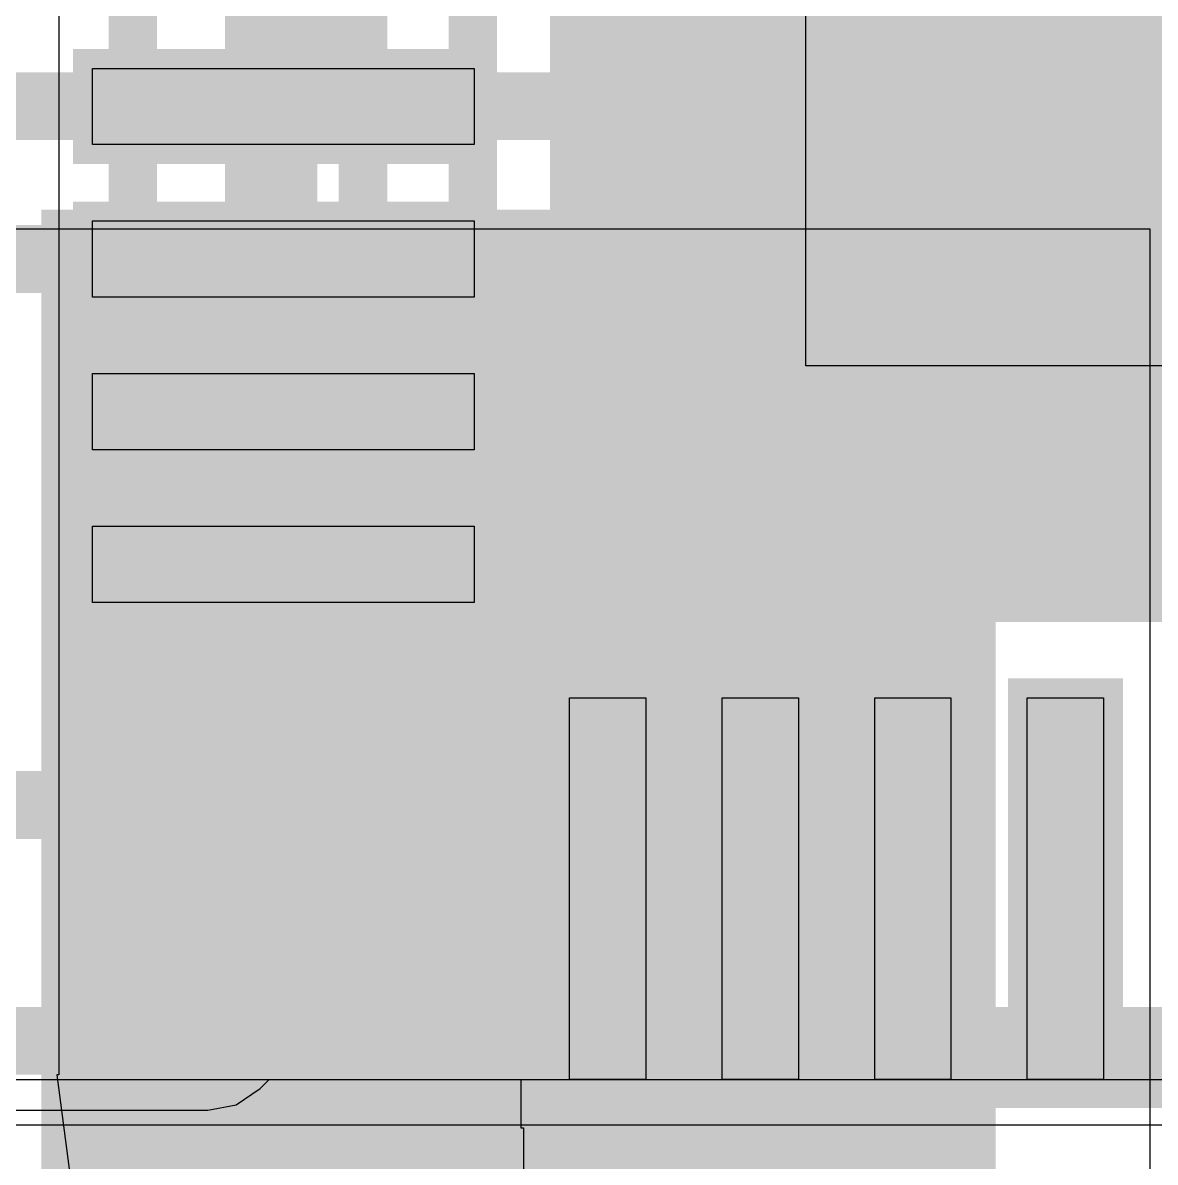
# Model space of a CAD drawing. Header units: inches. Extents: x -6 to 283, y -12 to 154.
# Drawn here: x 17.858 to 20.825, y -8.829 to -5.842 of the extents above; entities that cross this region are included whole.
import ezdxf

# ---------------------------------------------------------------- set-up
doc = ezdxf.new("R2010")
doc.units = ezdxf.units.IN
for name, color, linetype in [('Bottom Layer', 5, 'Continuous'), ('Bottom Overlay', 54, 'Continuous'), ('Bottom Paste', 16, 'Continuous'), ('Bottom Solder', 6, 'Continuous'), ('Signal L1', 76, 'Continuous'), ('Signal L2', 6, 'Continuous'), ('Top Layer', 1, 'Continuous'), ('Top Overlay', 2, 'Continuous'), ('Top Paste', 8, 'Continuous'), ('Top Solder', 216, 'Continuous')]:
    doc.layers.add(name, color=color, linetype=linetype)

# ---------------------------------------------------------------- blocks, each defined once
blk = doc.blocks.new('QFN_64_EP_7_5_7_5__55')
at = {"layer": 'Top Layer'}
for points in [[(-3.1, 3.1), (3.1, 3.1), (3.1, -3.1), (-3.1, -3.1)], [(3.3499, -1.7001), (4.3499, -1.7001), (4.3499, -1.9001), (3.3499, -1.9001)], [(3.3499, -2.0999), (4.3499, -2.0999), (4.3499, -2.2999), (3.3499, -2.2999)], [(3.3499, -2.4999), (4.3499, -2.4999), (4.3499, -2.6999), (3.3499, -2.6999)], [(3.3499, -2.9), (4.3499, -2.9), (4.3499, -3.1), (3.3499, -3.1)], [(1.7001, -4.3499), (1.7001, -3.3499), (1.9001, -3.3499), (1.9001, -4.3499)], [(2.0999, -4.3499), (2.0999, -3.3499), (2.2999, -3.3499), (2.2999, -4.3499)], [(2.4999, -4.3499), (2.4999, -3.3499), (2.6999, -3.3499), (2.6999, -4.3499)], [(2.9, -4.3499), (2.9, -3.3499), (3.1, -3.3499), (3.1, -4.3499)]]:
    blk.add_hatch(color=1, dxfattribs=at).paths.add_polyline_path(points)
at = {"layer": 'Top Solder'}
for points in [[(-3.1508, 3.1508), (3.1508, 3.1508), (3.1508, -3.1508), (-3.1508, -3.1508)], [(3.2991, -1.6493), (4.4007, -1.6493), (4.4007, -1.9509), (3.2991, -1.9509)], [(3.2991, -2.0491), (4.4007, -2.0491), (4.4007, -2.3507), (3.2991, -2.3507)], [(3.2991, -2.4491), (4.4007, -2.4491), (4.4007, -2.7507), (3.2991, -2.7507)], [(3.2991, -2.8492), (4.4007, -2.8492), (4.4007, -3.1508), (3.2991, -3.1508)], [(1.6493, -4.4007), (1.6493, -3.2991), (1.9509, -3.2991), (1.9509, -4.4007)], [(2.0491, -4.4007), (2.0491, -3.2991), (2.3507, -3.2991), (2.3507, -4.4007)], [(2.4491, -4.4007), (2.4491, -3.2991), (2.7507, -3.2991), (2.7507, -4.4007)], [(2.8492, -4.4007), (2.8492, -3.2991), (3.1508, -3.2991), (3.1508, -4.4007)]]:
    blk.add_hatch(color=216, dxfattribs=at).paths.add_polyline_path(points)
at = {"layer": 'Top Overlay'}
for points in [[(3.81, -3.81, 0.127, 0.127, 0), (3.81, -3.302, 0.127, 0.127, 0)], [(3.81, -3.81, 0.127, 0.127, 0), (3.302, -3.81, 0.127, 0.127, 0)]]:
    blk.add_lwpolyline(points, format="xyseb", dxfattribs=at)
for points in [[(3.7782, -3.302, 0.0635, 0.0635, 1), (3.8418, -3.302, 0.0635, 0.0635, 1)], [(3.2702, -3.81, 0.0635, 0.0635, 1), (3.3338, -3.81, 0.0635, 0.0635, 1)], [(3.7782, -3.81, 0.0635, 0.0635, 1), (3.8418, -3.81, 0.0635, 0.0635, 1)], [(3.7782, -3.81, 0.0635, 0.0635, 1), (3.8418, -3.81, 0.0635, 0.0635, 1)]]:
    blk.add_lwpolyline(points, format="xyseb", close=True, dxfattribs=at)
at = {"layer": 'Top Paste'}
for p, q in [((2.48, 2.48), (2.48, -2.48)), ((3.3499, -1.9001), (3.3499, -1.7001)), ((3.3499, -1.7001), (4.3499, -1.7001)), ((4.3499, -1.7001), (4.3499, -1.9001)), ((4.3499, -1.9001), (3.3499, -1.9001)), ((3.3499, -2.2999), (3.3499, -2.0999)), ((3.3499, -2.0999), (4.3499, -2.0999)), ((4.3499, -2.0999), (4.3499, -2.2999)), ((4.3499, -2.2999), (3.3499, -2.2999)), ((2.48, -2.48), (-2.48, -2.48)), ((3.3499, -2.6999), (3.3499, -2.4999)), ((3.3499, -2.4999), (4.3499, -2.4999)), ((4.3499, -2.4999), (4.3499, -2.6999)), ((4.3499, -2.6999), (3.3499, -2.6999)), ((3.3499, -3.1), (3.3499, -2.9)), ((3.3499, -2.9), (4.3499, -2.9)), ((4.3499, -2.9), (4.3499, -3.1)), ((4.3499, -3.1), (3.3499, -3.1)), ((1.7001, -4.3499), (1.7001, -3.3499)), ((1.7001, -3.3499), (1.9001, -3.3499)), ((1.9001, -3.3499), (1.9001, -4.3499)), ((2.0999, -4.3499), (2.0999, -3.3499)), ((2.0999, -3.3499), (2.2999, -3.3499)), ((2.2999, -3.3499), (2.2999, -4.3499)), ((2.4999, -4.3499), (2.4999, -3.3499)), ((2.4999, -3.3499), (2.6999, -3.3499)), ((2.6999, -3.3499), (2.6999, -4.3499)), ((2.9, -4.3499), (2.9, -3.3499)), ((2.9, -3.3499), (3.1, -3.3499)), ((3.1, -3.3499), (3.1, -4.3499)), ((1.9001, -4.3499), (1.7001, -4.3499)), ((2.2999, -4.3499), (2.0999, -4.3499)), ((2.6999, -4.3499), (2.4999, -4.3499)), ((3.1, -4.3499), (2.9, -4.3499))]:
    blk.add_line(p, q, dxfattribs=at)
blk = doc.blocks.new('0630CDMCCDS_3R3MC_B_181')
at = {"layer": 'Bottom Layer'}
blk.add_hatch(color=5, dxfattribs=at).paths.add_polyline_path([(1.8, 1.6), (4.2, 1.6), (4.2, -1.6), (1.8, -1.6)])
at = {"layer": 'Bottom Paste'}
blk.add_hatch(color=16, dxfattribs=at).paths.add_polyline_path([(1.8, 1.6), (4.2, 1.6), (4.2, -1.6), (1.8, -1.6)])
at = {"layer": 'Bottom Solder'}
blk.add_hatch(color=6, dxfattribs=at).paths.add_polyline_path([(1.7492, 1.6508), (4.2508, 1.6508), (4.2508, -1.6508), (1.7492, -1.6508)])
at = {"layer": 'Bottom Overlay'}
blk.add_lwpolyline([(3.4999, -2.0811, 0.127, 0.127, 0), (3.4999, -3.3, 0.127, 0.127, 0)], format="xyseb", dxfattribs=at)
blk.add_lwpolyline([(3.4681, -2.0811, 0.0635, 0.0635, 1), (3.5316, -2.0811, 0.0635, 0.0635, 1)], format="xyseb", close=True, dxfattribs=at)

msp = doc.modelspace()

# ---------------------------------------------------------------- linework, layer by layer
at = {"layer": 'Bottom Layer'}
for p, q in [((16.302, -6.3826), (20.8116, -6.3826)), ((20.8116, -6.3826), (20.8116, -9.7111))]:
    msp.add_line(p, q, dxfattribs=at)
msp.add_lwpolyline([(17.6005, -6.0609, 0.1778, 0.1778, 0), (23.0224, -6.0609, 0.1778, 0.1778, 0)], format="xyseb", dxfattribs=at)
at = {"layer": 'Signal L1'}
for p, q in [((17.9518, -5.1774), (17.9518, -8.5998)), ((17.9518, -8.5998), (17.9465, -8.5998)), ((17.9465, -8.5998), (17.9824, -8.8727))]:
    msp.add_line(p, q, dxfattribs=at)
for points in [[(19.0371, -8.4218, 0.127, 0.127, 0), (19.0371, -3.2438, 0.127, 0.127, 0)], [(18.7492, -8.5005, 0.127, 0.127, 0), (18.7492, -3.5662, 0.127, 0.127, 0)], [(18.4506, -8.6295, 0.127, 0.127, 0), (18.4506, -3.8531, 0.127, 0.127, 0)], [(18.146, -8.5998, 0.127, 0.127, 0), (18.146, -5.1738, 0.127, 0.127, 0)], [(19.2384, -8.6231, 0.127, 0.127, -0.414214), (19.0371, -8.4218, 0.127, 0.127, 0)], [(19.1535, -8.9047, 0.127, 0.127, -0.414214), (18.7492, -8.5005, 0.127, 0.127, 0)], [(19.0008, -9.4546, 0.127, 0.127, -0.414214), (18.146, -8.5998, 0.127, 0.127, 0)], [(19.0068, -9.1857, 0.127, 0.127, -0.414214), (18.4506, -8.6295, 0.127, 0.127, 0)], [(19.2384, -8.6231, 0.127, 0.127, 0), (30.8779, -8.6231, 0.127, 0.127, 0)]]:
    msp.add_lwpolyline(points, format="xyseb", dxfattribs=at)
for points in [[(19.0053, -8.4218, 0.0635, 0.0635, 1), (19.0688, -8.4218, 0.0635, 0.0635, 1)], [(19.0053, -8.4218, 0.0635, 0.0635, 1), (19.0688, -8.4218, 0.0635, 0.0635, 1)], [(18.7175, -8.5005, 0.0635, 0.0635, 1), (18.781, -8.5005, 0.0635, 0.0635, 1)], [(18.7175, -8.5005, 0.0635, 0.0635, 1), (18.781, -8.5005, 0.0635, 0.0635, 1)], [(18.1142, -8.5998, 0.0635, 0.0635, 1), (18.1777, -8.5998, 0.0635, 0.0635, 1)], [(18.1142, -8.5998, 0.0635, 0.0635, 1), (18.1777, -8.5998, 0.0635, 0.0635, 1)], [(18.4189, -8.6295, 0.0635, 0.0635, 1), (18.4824, -8.6295, 0.0635, 0.0635, 1)], [(18.4189, -8.6295, 0.0635, 0.0635, 1), (18.4824, -8.6295, 0.0635, 0.0635, 1)], [(19.2066, -8.6231, 0.0635, 0.0635, 1), (19.2701, -8.6231, 0.0635, 0.0635, 1)], [(19.2066, -8.6231, 0.0635, 0.0635, 1), (19.2701, -8.6231, 0.0635, 0.0635, 1)]]:
    msp.add_lwpolyline(points, format="xyseb", close=True, dxfattribs=at)
at = {"layer": 'Signal L2'}
msp.add_line((15.8957, -8.7307), (25.2871, -8.7307), dxfattribs=at)
for points in [[(18.5402, -7.4979, 0.1778, 0.1778, 0), (18.5402, -4.4185, 0.1778, 0.1778, 0)], [(18.5402, -7.4979, 0.1778, 0.1778, -0.414214), (18.1458, -7.8923, 0.1778, 0.1778, 0)], [(17.3542, -7.8923, 0.1778, 0.1778, 0), (18.1458, -7.8923, 0.1778, 0.1778, 0)], [(15.8957, -8.5105, 0.1778, 0.1778, 0), (25.2871, -8.5105, 0.1778, 0.1778, 0)]]:
    msp.add_lwpolyline(points, format="xyseb", dxfattribs=at)
for points in [[(18.4958, -7.4979, 0.0889, 0.0889, 1), (18.5847, -7.4979, 0.0889, 0.0889, 1)], [(18.4958, -7.4979, 0.0889, 0.0889, 1), (18.5847, -7.4979, 0.0889, 0.0889, 1)], [(18.1013, -7.8923, 0.0889, 0.0889, 1), (18.1902, -7.8923, 0.0889, 0.0889, 1)], [(18.1013, -7.8923, 0.0889, 0.0889, 1), (18.1902, -7.8923, 0.0889, 0.0889, 1)]]:
    msp.add_lwpolyline(points, format="xyseb", close=True, dxfattribs=at)
at = {"layer": 'Top Layer'}
for p, q in [((17.5577, -8.6114), (26.7353, -8.6115)), ((18.4794, -8.6356), (18.5036, -8.6114)), ((18.5036, -8.6114), (19.1631, -8.6114)), ((19.1631, -8.6114), (19.1631, -8.7385)), ((18.4164, -8.6777), (18.4794, -8.6356)), ((18.3421, -8.6925), (18.4164, -8.6777)), ((17.5912, -8.6925), (18.3421, -8.6925)), ((19.1631, -8.7385), (19.17, -8.7385)), ((19.17, -8.7385), (19.17, -8.9246))]:
    msp.add_line(p, q, dxfattribs=at)
for points in [[(17.4261, -6.0617, 0.127, 0.127, 0), (18.5402, -6.0617, 0.127, 0.127, 0)], [(17.6996, -6.4615, 0.1778, 0.1778, 0), (18.5402, -6.4615, 0.1778, 0.1778, 0)], [(18.5402, -8.3002, 0.127, 0.127, 0), (18.5402, -7.2616, 0.127, 0.127, 0)], [(19.3901, -9.0158, 0.1778, 0.1778, 0), (19.3901, -8.1115, 0.1778, 0.1778, 0)], [(19.7902, -8.1115, 0.1778, 0.1778, 0), (19.8013, -8.1226, 0.1778, 0.1778, 0)], [(19.8013, -9.419, 0.1778, 0.1778, 0), (19.8013, -8.1226, 0.1778, 0.1778, 0)], [(18.3421, -8.4983, 0.127, 0.127, 0), (18.5402, -8.3002, 0.127, 0.127, 0)], [(17.3292, -8.4983, 0.127, 0.127, 0), (18.3421, -8.4983, 0.127, 0.127, 0)]]:
    msp.add_lwpolyline(points, format="xyseb", dxfattribs=at)
for points in [[(18.5085, -6.0617, 0.0635, 0.0635, 1), (18.572, -6.0617, 0.0635, 0.0635, 1)], [(18.4958, -6.4615, 0.0889, 0.0889, 1), (18.5847, -6.4615, 0.0889, 0.0889, 1)], [(18.5085, -7.2616, 0.0635, 0.0635, 1), (18.572, -7.2616, 0.0635, 0.0635, 1)], [(19.3457, -8.1115, 0.0889, 0.0889, 1), (19.4346, -8.1115, 0.0889, 0.0889, 1)], [(19.7457, -8.1115, 0.0889, 0.0889, 1), (19.8346, -8.1115, 0.0889, 0.0889, 1)], [(19.7568, -8.1226, 0.0889, 0.0889, 1), (19.8457, -8.1226, 0.0889, 0.0889, 1)], [(19.7568, -8.1226, 0.0889, 0.0889, 1), (19.8457, -8.1226, 0.0889, 0.0889, 1)], [(18.5085, -8.3002, 0.0635, 0.0635, 1), (18.572, -8.3002, 0.0635, 0.0635, 1)], [(18.5085, -8.3002, 0.0635, 0.0635, 1), (18.572, -8.3002, 0.0635, 0.0635, 1)], [(18.3104, -8.4983, 0.0635, 0.0635, 1), (18.3739, -8.4983, 0.0635, 0.0635, 1)], [(18.3104, -8.4983, 0.0635, 0.0635, 1), (18.3739, -8.4983, 0.0635, 0.0635, 1)]]:
    msp.add_lwpolyline(points, format="xyseb", close=True, dxfattribs=at)

# ---------------------------------------------------------------- block references
for name, p, rotation in [('QFN_64_EP_7_5_7_5__55', (22.3901, -4.2616), 270), ('0630CDMCCDS_3R3MC_B_181', (22.1566, -7.9826), 180)]:
    msp.add_blockref(name, p, dxfattribs=dict(rotation=rotation))

doc.saveas('drawing.dxf')
